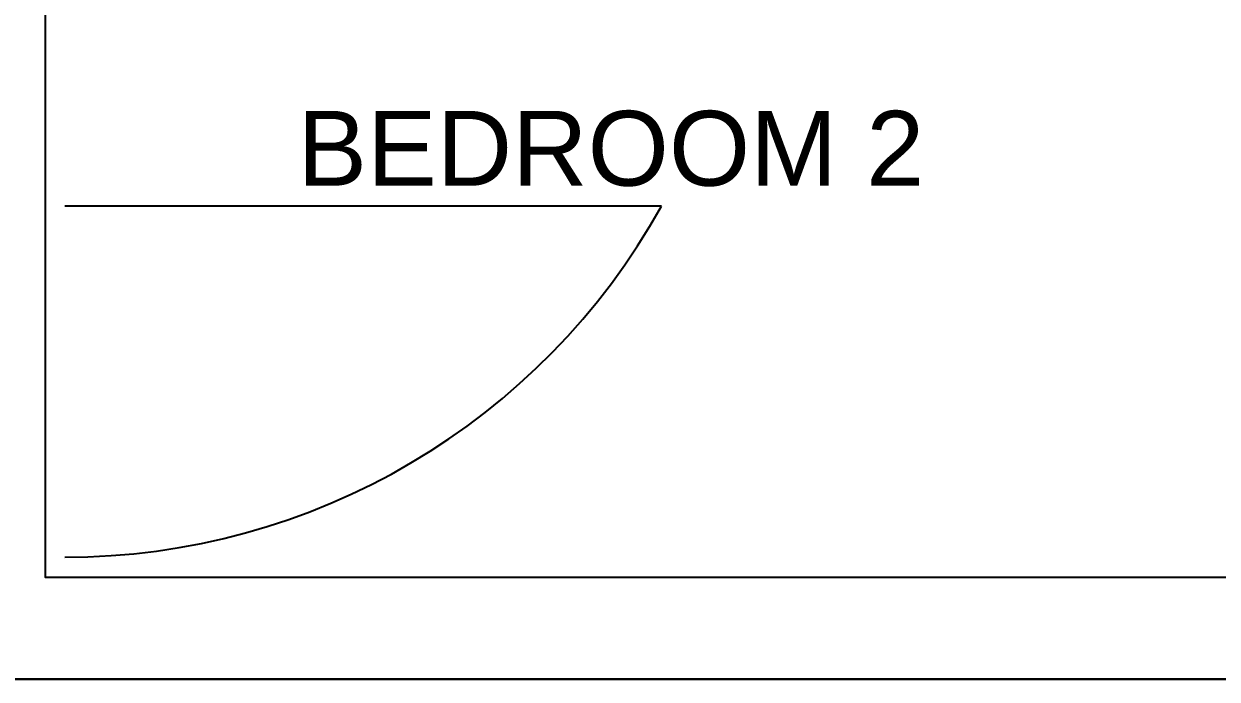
# Model space of a CAD drawing. Header units: millimetres. Extents: x -6165 to 15297, y -629 to 15029.
# Drawn here: x 10474 to 12826, y 7800 to 9091 of the extents above; entities that cross this region are included whole.
import ezdxf

# ---------------------------------------------------------------- set-up
doc = ezdxf.new("R2010")
doc.units = ezdxf.units.MM
doc.styles.get("Standard").update_dxf_attribs({"font": 'arial.ttf'})

msp = doc.modelspace()

# ---------------------------------------------------------------- linework, layer by layer
at = {"color": 30}
msp.add_line((11730.596, 8731.987), (10554.318, 8731.987), dxfattribs=at)
at = {"color": 250, "lineweight": 30}
msp.add_lwpolyline([(10315.988, 10800), (13315.988, 10800), (13315.988, 7800), (10315.988, 7800)], close=True, dxfattribs=at)
at = {"color": 0}
msp.add_lwpolyline([(10515.988, 10600), (13115.988, 10600), (13115.988, 8000), (10515.988, 8000)], close=True, dxfattribs=at)
at = {"color": 168}
msp.add_arc((10554.318, 9386.298), 1346.013, 270, 330.914763, dxfattribs=at)

# ---------------------------------------------------------------- texts
at = {"color": 2}
msp.add_text('BEDROOM 2', height=147.4607, dxfattribs=at).set_placement((11012.756, 8772.401))

doc.saveas('drawing.dxf')
